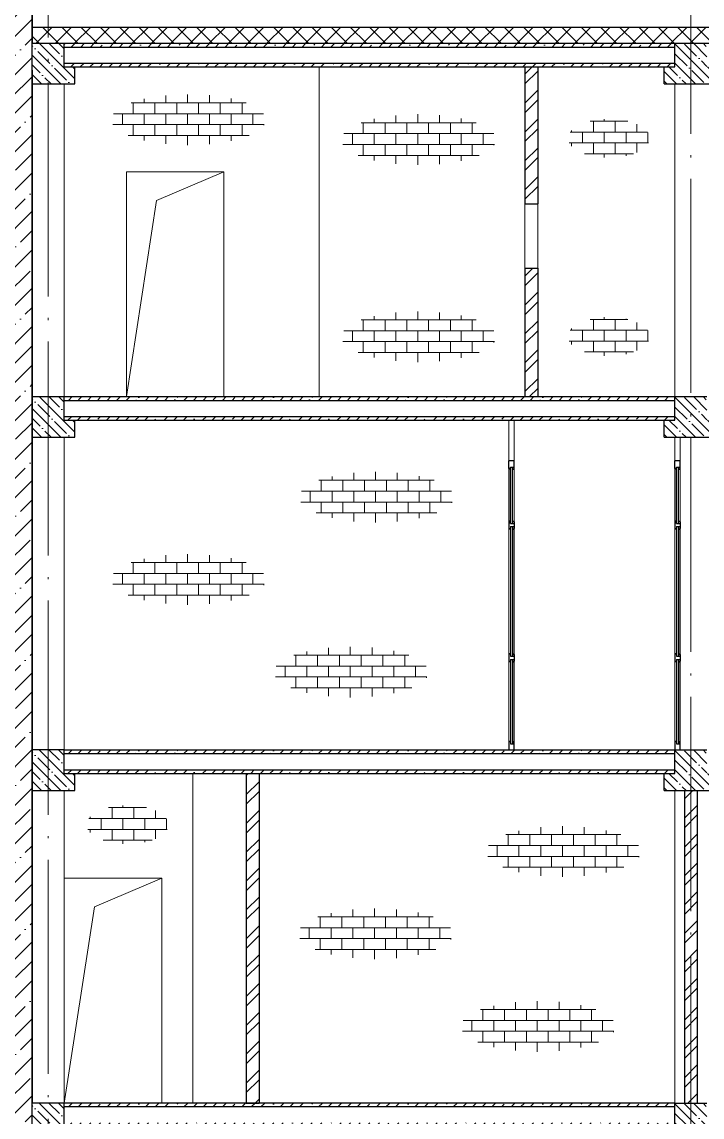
# Model space of a CAD drawing. Extents: x -965262 to 1142518, y -357520 to 71675.
# Drawn here: x -282061 to -275711, y -171652 to -161421 of the extents above; entities that cross this region are included whole.
import ezdxf

# ---------------------------------------------------------------- set-up
doc = ezdxf.new("R2010")
doc.units = 0
doc.header["$LTSCALE"] = 10
doc.linetypes.add('DOTE', pattern=[2.42, 2, -0.2, 0.02, -0.2])
doc.layers.get('0').update_dxf_attribs({"linetype": 'CONTINUOUS', "lineweight": 30})
doc.layers.add('DOTE', color=7, linetype='DOTE', lineweight=9)
pattern_1 = [(135, (-294396.03, -168521.29), (-89.8026, -89.8026), []), (135, (-294396.03, -168431.49), (-89.8026, -89.8026), [158.75, -31.75, 0, -31.75])]
pattern_2 = [(135, (-294396.03, -171821.29), (-89.8026, -89.8026), []), (135, (-294396.03, -171731.49), (-89.8026, -89.8026), [158.75, -31.75, 0, -31.75])]
pattern_3 = [(135, (-294396.03, -175121.29), (-89.8026, -89.8026), []), (135, (-294396.03, -175031.49), (-89.8026, -89.8026), [158.75, -31.75, 0, -31.75])]
pattern_4 = [(135, (-294396.03, -178421.29), (-89.8026, -89.8026), []), (135, (-294396.03, -178331.49), (-89.8026, -89.8026), [158.75, -31.75, 0, -31.75])]
pattern_5 = [(45, (-294396.03, -168521.3), (-134.7038, 134.7038), []), (45, (-294306.23, -168521.3), (-134.7038, 134.7038), [])]

msp = doc.modelspace()

# ---------------------------------------------------------------- hatches: boundary and pattern name
at = {"lineweight": 15}
h = msp.add_hatch(dxfattribs=at)
h.set_pattern_fill('ANSI35', color=256, scale=40)
h.set_pattern_definition([(45, (-282164.96, -159797.18), (-179.605, 179.605), []), (45, (-281985.36, -159797.18), (-179.605, 179.605), [317.5, -63.5, 0, -63.5])])
h.paths.add_polyline_path([(-282346, -159821.3), (-281966, -159821.3, 0.263491)])
h.paths.add_polyline_path([(-282346, -173521.3), (-281966, -173521.3), (-281966, -159821.3), (-282316, -159821.3), (-282346, -159821.3), (-282346, -160223.4)])
h = msp.add_hatch(dxfattribs=at)
h.set_pattern_fill('ANSI37', color=256, scale=40, style=0)
h.set_pattern_definition([(45, (-294396.03, -168521.29), (-89.80256, 89.80256), []), (135, (-294396.03, -168521.29), (-89.80256, -89.80256), [])])
h.paths.add_polyline_path([(-275966, -161471.3), (-281966, -161471.3), (-281966, -161621.3), (-275966, -161621.3), (-273999, -161621.3), (-273999, -161471.3)])
h.paths.add_polyline_path([(-269666, -161621.3), (-269666, -161471.3), (-273922.2, -161471.3), (-273922.2, -161621.3)])
h.paths.add_polyline_path([(-273999, -161621.3), (-273922.2, -161621.3), (-273922.2, -161471.3), (-273999, -161471.3)])
h = msp.add_hatch(dxfattribs=at)
h.set_pattern_fill('ANSI35', color=256, scale=20, angle=90)
h.set_pattern_definition(pattern_1)
h.paths.add_polyline_path([(-281816, -161621.3), (-281966, -161621.3), (-281966, -162001.3), (-281816, -162001.3)])
h.paths.add_polyline_path([(-281566, -161841.3), (-281666, -161841.3), (-281666, -161621.3), (-281816, -161621.3), (-281816, -162001.3), (-281566, -162001.3)])
h = msp.add_hatch(dxfattribs=at)
h.set_pattern_fill('ANSI35', color=256, scale=20)
h.set_pattern_definition([(45, (-339032.66, -366364.93), (-89.80256, 89.80256), []), (45, (-338942.86, -366364.93), (-89.80256, 89.80256), [158.75, -31.75, 0, -31.75])])
h.paths.add_polyline_path([(-275966, -161621.3), (-281666, -161621.3), (-281666, -161656.3), (-275966, -161656.3)])
h.paths.add_polyline_path([(-275966, -161806.3), (-281666, -161806.3), (-281666, -161841.3), (-275966, -161841.3)])
h = msp.add_hatch(dxfattribs=at)
h.set_pattern_fill('ANSI35', color=256, scale=20, angle=90)
h.set_pattern_definition(pattern_1)
h.paths.add_polyline_path([(-275816, -162001.3), (-275816, -161621.3), (-275966, -161621.3), (-275966, -161841.3), (-276066, -161841.3), (-276066, -162001.3)])
h.paths.add_polyline_path([(-275816, -162001.3), (-275566, -162001.3), (-275566, -161841.3), (-275666, -161841.3), (-275666, -161621.3), (-275816, -161621.3)])
h = msp.add_hatch(dxfattribs=at)
h.set_pattern_fill('ANSI32', color=1, scale=20)
h.set_pattern_definition([(45, (-277307.21, -163468.7), (-134.704, 134.704), []), (45, (-277217.41, -163468.7), (-134.704, 134.704), [])])
h.paths.add_polyline_path([(-277246, -163121.3), (-277366, -163121.3), (-277366, -163721.3), (-277246, -163721.3)], flags=17)
h.paths.add_polyline_path([(-277246, -161841.3), (-277366, -161841.3), (-277366, -164921.3), (-277246, -164921.3)])
h = msp.add_hatch(dxfattribs=at)
h.set_pattern_fill('AR-B816', color=1, scale=0.5)
h.set_pattern_definition([(0, (-265883.48, -159129.01), (0, 101.6), []), (90, (-265883.48, -159129.01), (-101.6, 101.6), [101.6, -101.6])])
edge = h.paths.add_edge_path()
edge.add_ellipse((-280505.1, -162334.6), major_axis=(720.5, 0), ratio=0.3284225, start_angle=0, end_angle=360)
h = msp.add_hatch(dxfattribs=at)
h.set_pattern_fill('AR-B816', color=1, scale=0.5)
h.set_pattern_definition([(0, (-263735.29, -159315.6), (0, 101.6), []), (90, (-263735.29, -159315.6), (-101.6, 101.6), [101.6, -101.6])])
edge = h.paths.add_edge_path()
edge.add_ellipse((-278356.9, -162521.1), major_axis=(720.5, 0), ratio=0.3284225, start_angle=0, end_angle=360)
h = msp.add_hatch(dxfattribs=at)
h.set_pattern_fill('AR-B816', color=1, scale=0.5)
h.set_pattern_definition([(0, (-277335.42, -160824.29), (0, 101.6), []), (90, (-277335.42, -160824.29), (-101.6, 101.6), [101.6, -101.6])])
edge = h.paths.add_edge_path()
edge.add_ellipse((-276580.8, -162508.5), major_axis=(-381.5, 0), ratio=0.473687, start_angle=0, end_angle=360)
h = msp.add_hatch(dxfattribs=at)
h.set_pattern_fill('AR-B816', color=1, scale=0.5)
h.set_pattern_definition([(0, (-263735.29, -161156.87), (0, 101.6), []), (90, (-263735.29, -161156.87), (-101.6, 101.6), [101.6, -101.6])])
edge = h.paths.add_edge_path()
edge.add_ellipse((-278356.9, -164362.4), major_axis=(720.5, 0), ratio=0.3284225, start_angle=0, end_angle=360)
h = msp.add_hatch(dxfattribs=at)
h.set_pattern_fill('AR-B816', color=1, scale=0.5)
h.set_pattern_definition([(0, (-277335.42, -162675.78), (0, 101.6), []), (90, (-277335.42, -162675.78), (-101.6, 101.6), [101.6, -101.6])])
edge = h.paths.add_edge_path()
edge.add_ellipse((-276580.8, -164360), major_axis=(-381.5, 0), ratio=0.473687, start_angle=0, end_angle=360)
h = msp.add_hatch(dxfattribs=at)
h.set_pattern_fill('ANSI35', color=256, scale=20, angle=90)
h.set_pattern_definition(pattern_2)
h.paths.add_polyline_path([(-281816, -164921.3), (-281966, -164921.3), (-281966, -165301.3), (-281816, -165301.3)])
h.paths.add_polyline_path([(-281566, -165141.3), (-281666, -165141.3), (-281666, -164921.3), (-281816, -164921.3), (-281816, -165301.3), (-281566, -165301.3)])
h = msp.add_hatch(dxfattribs=at)
h.set_pattern_fill('ANSI35', color=256, scale=20)
h.set_pattern_definition([(45, (-294396.03, -161921.29), (-89.8026, 89.8026), []), (45, (-294306.23, -161921.29), (-89.8026, 89.8026), [158.75, -31.75, 0, -31.75])])
h.paths.add_polyline_path([(-275966, -164921.3), (-281666, -164921.3), (-281666, -164956.3), (-275966, -164956.3)])
h.paths.add_polyline_path([(-275966, -165106.3), (-281666, -165106.3), (-281666, -165141.3), (-275966, -165141.3)])
h = msp.add_hatch(dxfattribs=at)
h.set_pattern_fill('ANSI35', color=256, scale=20, angle=90)
h.set_pattern_definition(pattern_2)
h.paths.add_polyline_path([(-275816, -164921.3), (-275966, -164921.3), (-275966, -165141.3), (-276066, -165141.3), (-276066, -165301.3), (-275816, -165301.3)])
h.paths.add_polyline_path([(-275566, -165141.3), (-275666, -165141.3), (-275666, -164921.3), (-275816, -164921.3), (-275816, -165301.3), (-275566, -165301.3)])
h = msp.add_hatch(dxfattribs=at)
h.set_pattern_fill('AR-B816', color=1, scale=0.5)
h.set_pattern_definition([(0, (-264129.22, -162655.39), (0, 101.6), []), (90, (-264129.22, -162655.39), (-101.6, 101.6), [101.6, -101.6])])
edge = h.paths.add_edge_path()
edge.add_ellipse((-278750.8, -165860.9), major_axis=(720.5, 0), ratio=0.3284225, start_angle=0, end_angle=360)
h = msp.add_hatch(dxfattribs=at)
h.set_pattern_fill('AR-B816', color=1, scale=0.5)
h.set_pattern_definition([(0, (-265883.48, -163423.74), (0, 101.6), []), (90, (-265883.48, -163423.74), (-101.6, 101.6), [101.6, -101.6])])
edge = h.paths.add_edge_path()
edge.add_ellipse((-280505.1, -166629.3), major_axis=(720.5, 0), ratio=0.3284225, start_angle=0, end_angle=360)
h = msp.add_hatch(dxfattribs=at)
h.set_pattern_fill('AR-B816', color=1, scale=0.5)
h.set_pattern_definition([(0, (-264364.89, -164288.87), (0, 101.6), []), (90, (-264364.89, -164288.87), (-101.6, 101.6), [101.6, -101.6])])
edge = h.paths.add_edge_path()
edge.add_ellipse((-278986.5, -167494.4), major_axis=(720.5, 0), ratio=0.3284225, start_angle=0, end_angle=360)
h = msp.add_hatch(dxfattribs=at)
h.set_pattern_fill('ANSI35', color=256, scale=20, angle=90)
h.set_pattern_definition(pattern_3)
h.paths.add_polyline_path([(-281816, -168221.3), (-281966, -168221.3), (-281966, -168601.3), (-281816, -168601.3)])
h.paths.add_polyline_path([(-281566, -168441.3), (-281666, -168441.3), (-281666, -168221.3), (-281816, -168221.3), (-281816, -168601.3), (-281566, -168601.3)])
h = msp.add_hatch(dxfattribs=at)
h.set_pattern_fill('ANSI35', color=256, scale=20)
h.set_pattern_definition([(45, (-294396.03, -165221.29), (-89.8026, 89.8026), []), (45, (-294306.23, -165221.29), (-89.8026, 89.8026), [158.75, -31.75, 0, -31.75])])
h.paths.add_polyline_path([(-275966, -168221.3), (-281666, -168221.3), (-281666, -168256.3), (-275966, -168256.3)])
h.paths.add_polyline_path([(-275966, -168406.3), (-281666, -168406.3), (-281666, -168441.3), (-275966, -168441.3)])
h = msp.add_hatch(dxfattribs=at)
h.set_pattern_fill('ANSI35', color=256, scale=20, angle=90)
h.set_pattern_definition(pattern_3)
h.paths.add_polyline_path([(-275816, -168221.3), (-275966, -168221.3), (-275966, -168441.3), (-276066, -168441.3), (-276066, -168601.3), (-275816, -168601.3)])
h.paths.add_polyline_path([(-275566, -168441.3), (-275666, -168441.3), (-275666, -168221.3), (-275816, -168221.3), (-275816, -168601.3), (-275566, -168601.3)])
h = msp.add_hatch(dxfattribs=at)
h.set_pattern_fill('ANSI32', color=1, scale=20)
h.set_pattern_definition(pattern_5)
h.paths.add_polyline_path([(-279846, -168441.3), (-279966, -168441.3), (-279966, -171521.3), (-279846, -171521.3)])
h = msp.add_hatch(dxfattribs=at)
h.set_pattern_fill('ANSI32', color=1, scale=20)
h.set_pattern_definition(pattern_5)
h.paths.add_polyline_path([(-275756, -168441.3), (-275876, -168441.3), (-275876, -171521.3), (-275756, -171521.3)])
h.paths.add_polyline_path([(-275876, -168441.3), (-275756, -168441.3), (-275756, -168601.3), (-275876, -168601.3)])
h = msp.add_hatch(dxfattribs=at)
h.set_pattern_fill('AR-B816', color=1, scale=0.5)
h.set_pattern_definition([(0, (-281829.37, -167236.54), (0, 101.6), []), (90, (-281829.37, -167236.54), (-101.6, 101.6), [101.6, -101.6])])
edge = h.paths.add_edge_path()
edge.add_ellipse((-281074.7, -168920.7), major_axis=(-381.5, 0), ratio=0.473687, start_angle=0, end_angle=360)
h = msp.add_hatch(dxfattribs=at)
h.set_pattern_fill('AR-B816', color=1, scale=0.5)
h.set_pattern_definition([(0, (-262383.92, -165965.27), (0, 101.6), []), (90, (-262383.92, -165965.27), (-101.6, 101.6), [101.6, -101.6])])
edge = h.paths.add_edge_path()
edge.add_ellipse((-277005.5, -169170.8), major_axis=(720.5, 0), ratio=0.3284225, start_angle=0, end_angle=360)
h = msp.add_hatch(dxfattribs=at)
h.set_pattern_fill('AR-B816', color=1, scale=0.5)
h.set_pattern_definition([(0, (-264138.18, -166733.62), (0, 101.6), []), (90, (-264138.18, -166733.62), (-101.6, 101.6), [101.6, -101.6])])
edge = h.paths.add_edge_path()
edge.add_ellipse((-278759.8, -169939.2), major_axis=(720.5, 0), ratio=0.3284225, start_angle=0, end_angle=360)
h = msp.add_hatch(dxfattribs=at)
h.set_pattern_fill('AR-B816', color=1, scale=0.5)
h.set_pattern_definition([(0, (-262619.6, -167598.76), (0, 101.6), []), (90, (-262619.6, -167598.76), (-101.6, 101.6), [101.6, -101.6])])
edge = h.paths.add_edge_path()
edge.add_ellipse((-277241.2, -170804.3), major_axis=(720.5, 0), ratio=0.3284225, start_angle=0, end_angle=360)
h = msp.add_hatch(dxfattribs=at)
h.set_pattern_fill('ANSI35', color=256, scale=20, angle=90)
h.set_pattern_definition(pattern_4)
h.paths.add_polyline_path([(-281816, -171521.3), (-281966, -171521.3), (-281966, -171901.3), (-281816, -171901.3)])
h.paths.add_polyline_path([(-281566, -171741.3), (-281666, -171741.3), (-281666, -171521.3), (-281816, -171521.3), (-281816, -171901.3), (-281566, -171901.3)])
h = msp.add_hatch(dxfattribs=at)
h.set_pattern_fill('ANSI35', color=256, scale=20)
h.set_pattern_definition([(45, (-294396.03, -168521.29), (-89.8026, 89.8026), []), (45, (-294306.23, -168521.29), (-89.8026, 89.8026), [158.75, -31.75, 0, -31.75])])
h.paths.add_polyline_path([(-275966, -171521.3), (-281666, -171521.3), (-281666, -171556.3), (-275966, -171556.3)])
h.paths.add_polyline_path([(-275966, -171706.3), (-281666, -171706.3), (-281666, -171741.3), (-275966, -171741.3)])
h = msp.add_hatch(dxfattribs=at)
h.set_pattern_fill('ANSI35', color=256, scale=20, angle=90)
h.set_pattern_definition(pattern_4)
h.paths.add_polyline_path([(-275816, -171521.3), (-275966, -171521.3), (-275966, -171741.3), (-276066, -171741.3), (-276066, -171901.3), (-275816, -171901.3)])
h.paths.add_polyline_path([(-275566, -171741.3), (-275666, -171741.3), (-275666, -171521.3), (-275816, -171521.3), (-275816, -171901.3), (-275566, -171901.3)])

# ---------------------------------------------------------------- linework, layer by layer
for p, q in [((-281966, -173521.3, -3259.8), (-281966, -159821.3, -3259.8)), ((-281966, -161319.6, -3259.8), (-281966, -161621.3, -3259.8)), ((-281966, -161471.3, -3259.8), (-275966, -161471.3, -3259.8)), ((-275966, -161471.3, -3259.8), (-269666, -161471.3, -3259.8)), ((-281966, -161621.3, -3259.8), (-275966, -161621.3, -3259.8)), ((-281666, -161841.3, -3259.8), (-281666, -161621.3, -3259.8)), ((-275966, -161841.3, -3259.8), (-275966, -161621.3, -3259.8)), ((-275966, -161621.3, -3259.8), (-269666, -161621.3, -3259.8)), ((-281666, -161656.3, -3259.8), (-275966, -161656.3, -3259.8)), ((-281666, -161806.3, -3259.8), (-275966, -161806.3, -3259.8)), ((-281666, -161841.3, -3259.8), (-275966, -161841.3, -3259.8)), ((-281566, -162001.3, -3259.8), (-281566, -161841.3, -3259.8)), ((-276066, -162001.3, -3259.8), (-276066, -161841.3, -3259.8)), ((-281966, -161871.3, -3259.8), (-281966, -171521.3, -3259.8)), ((-281966, -162001.3, -3259.8), (-281566, -162001.3, -3259.8)), ((-276066, -162001.3, -3259.8), (-275566, -162001.3, -3259.8)), ((-281966, -164921.3, -3259.8), (-281666, -164921.3, -3259.8)), ((-281666, -164921.3, -3259.8), (-275966, -164921.3, -3259.8)), ((-281666, -165141.3, -3259.8), (-281666, -164921.3, -3259.8)), ((-281666, -164956.3, -3259.8), (-275966, -164956.3, -3259.8)), ((-275966, -164921.3, -3259.8), (-275966, -164921.3, -3259.8)), ((-275966, -165141.3, -3259.8), (-275966, -164921.3, -3259.8)), ((-275966, -164921.3, -3259.8), (-275666, -164921.3, -3259.8)), ((-281666, -165106.3, -3259.8), (-275966, -165106.3, -3259.8)), ((-281666, -165141.3, -3259.8), (-275966, -165141.3, -3259.8)), ((-281566, -165301.3, -3259.8), (-281566, -165141.3, -3259.8)), ((-276066, -165301.3, -3259.8), (-276066, -165141.3, -3259.8)), ((-281966, -165301.3, -3259.8), (-281566, -165301.3, -3259.8)), ((-276066, -165301.3, -3259.8), (-275566, -165301.3, -3259.8)), ((-281666, -168221.3, -3259.8), (-281966, -168221.3, -3259.8)), ((-281666, -168221.3, -3259.8), (-275966, -168221.3, -3259.8)), ((-281666, -168441.3, -3259.8), (-281666, -168221.3, -3259.8)), ((-281666, -168256.3, -3259.8), (-275966, -168256.3, -3259.8)), ((-275966, -168441.3, -3259.8), (-275966, -168221.3, -3259.8)), ((-275966, -168221.3, -3259.8), (-275666, -168221.3, -3259.8)), ((-281666, -168406.3, -3259.8), (-275966, -168406.3, -3259.8)), ((-281666, -168441.3, -3259.8), (-275966, -168441.3, -3259.8)), ((-281566, -168601.3, -3259.8), (-281566, -168441.3, -3259.8)), ((-276066, -168601.3, -3259.8), (-276066, -168441.3, -3259.8)), ((-276066, -168441.3, -3259.8), (-275966, -168441.3, -3259.8)), ((-281966, -168601.3, -3259.8), (-281566, -168601.3, -3259.8)), ((-276066, -168601.3, -3259.8), (-275566, -168601.3, -3259.8)), ((-281666, -171521.3, -3259.8), (-281966, -171521.3, -3259.8)), ((-275966, -171521.3, -3259.8), (-281666, -171521.3, -3259.8)), ((-281666, -171741.3, -3259.8), (-281666, -171521.3, -3259.8)), ((-275966, -171556.3, -3259.8), (-281666, -171556.3, -3259.8)), ((-275966, -171741.3, -3259.8), (-275966, -171521.3, -3259.8))]:
    msp.add_line(p, q)
at = {"extrusion": (1.83697e-16, 0, -1)}
for p, q in [((-281966, -161871.3, -3259.8), (-281966, -161621.3, -3259.8)), ((-275966, -171521.3, -3259.8), (-275666, -171521.3, -3259.8))]:
    msp.add_line(p, q, dxfattribs=at)
at = {"color": 1, "lineweight": 15, "ltscale": 100, "extrusion": (0, -1, 0)}
for p, q in [((-279286, -161841.3, -4711.1), (-279286, -164921.3, -4711.1)), ((-281086, -162821.3, -4711.1), (-281086, -164921.3, -4711.1)), ((-280176, -162821.3, -4711.1), (-280176, -164921.3, -4711.1)), ((-280466, -168441.3, -4711.1), (-280466, -171521.3, -4711.1)), ((-280756, -169421.3, -4711.1), (-280756, -171521.3, -4711.1))]:
    msp.add_line(p, q, dxfattribs=at)
at = {"color": 1, "ltscale": 100, "extrusion": (0, -1, 0)}
for p, q in [((-277366, -161841.3, -4711.1), (-277366, -163121.3, -4711.1)), ((-277246, -161841.3, -4711.1), (-277246, -163121.3, -4711.1)), ((-277366, -163721.3, -4711.1), (-277366, -164921.3, -4711.1)), ((-277246, -163721.3, -4711.1), (-277246, -164921.3, -4711.1)), ((-279966, -168441.3, -4711.1), (-279966, -171521.3, -4711.1)), ((-279846, -168441.3, -4711.1), (-279846, -171521.3, -4711.1)), ((-275876, -168601.3, -3259.8), (-275876, -171521.3, -4711.1)), ((-275756, -168601.3, -3259.8), (-275756, -171521.3, -4711.1))]:
    msp.add_line(p, q, dxfattribs=at)
at = {"color": 1}
for p, q in [((-277366, -161841.3, -4711.1), (-277246, -161841.3, -4711.1)), ((-277366, -163121.3, -4711.1), (-277246, -163121.3, -4711.1)), ((-277366, -163721.3, -4711.1), (-277246, -163721.3, -4711.1)), ((-277366, -164921.3, -4711.1), (-277246, -164921.3, -4711.1)), ((-279966, -168441.3, -4711.1), (-279846, -168441.3, -4711.1)), ((-275876, -168601.3, -3259.8), (-275756, -168601.3, -3259.8)), ((-279966, -171521.3, -4711.1), (-279846, -171521.3, -4711.1)), ((-275876, -171521.3, -4711.1), (-275756, -171521.3, -4711.1))]:
    msp.add_line(p, q, dxfattribs=at)
at = {"lineweight": 15}
for p, q in [((-281666, -164921.3, -3259.8), (-281666, -162001.3, -3259.8)), ((-275966, -164921.3, -3259.8), (-275966, -162001.3, -3259.8)), ((-281666, -168221.3, -3259.8), (-281666, -165301.3, -3259.8)), ((-281666, -171521.3, -3259.8), (-281666, -168601.3, -3259.8)), ((-275966, -171521.3, -3259.8), (-275966, -168601.3, -3259.8))]:
    msp.add_line(p, q, dxfattribs=at)
at = {"color": 1, "lineweight": 15}
for p, q in [((-281086, -162821.3, -3259.8), (-280176, -162821.3, -3259.8)), ((-280176, -162821.3, -4711.1), (-280804, -163088.4, -4711.1)), ((-280804, -163088.4, -4711.1), (-281086, -164921.3, -4711.1)), ((-277366, -163121.3, -4711.1), (-277366, -163721.3, -4711.1)), ((-277246, -163121.3, -4711.1), (-277246, -163721.3, -4711.1)), ((-280756, -169421.3, -3259.8), (-281666, -169421.3, -3259.8)), ((-280756, -169421.3, -3259.8), (-281384, -169688.4, -3259.8)), ((-281384, -169688.4, -3259.8), (-281666, -171521.3, -3259.8))]:
    msp.add_line(p, q, dxfattribs=at)
at = {"color": 3, "lineweight": 15}
for p, q in [((-277516, -165141.3, -3259.8), (-277516, -165521.3, -3259.8)), ((-277466, -165141.3, -3259.8), (-277466, -165521.3, -3259.8)), ((-275966, -165301.3, -3259.8), (-275966, -165521.3, -3259.8)), ((-275916, -165301.3, -3259.8), (-275916, -165521.3, -3259.8)), ((-277516, -166090, -3259.8), (-277516, -165592.6, -3259.8)), ((-277466, -166090, -3259.8), (-277466, -165592.6, -3259.8)), ((-275966, -166090, -3259.8), (-275966, -165592.6, -3259.8)), ((-275916, -166090, -3259.8), (-275916, -165592.6, -3259.8)), ((-277516, -166152.6, -3259.8), (-277516, -167330, -3259.8)), ((-277466, -166152.6, -3259.8), (-277466, -167330, -3259.8)), ((-275966, -166152.6, -3259.8), (-275966, -167330, -3259.8)), ((-275916, -166152.6, -3259.8), (-275916, -167330, -3259.8)), ((-277516, -167392.6, -3259.8), (-277516, -168150, -3259.8)), ((-277466, -167392.6, -3259.8), (-277466, -168149.9, -3259.4)), ((-275966, -167392.6, -3259.8), (-275966, -168150, -3259.8)), ((-275916, -167392.6, -3259.8), (-275916, -168149.9, -3259.4))]:
    msp.add_line(p, q, dxfattribs=at)
at = {"color": 3}
for p, q in [((-277466, -165521.3, -3259.8), (-277516, -165521.3, -3259.8)), ((-277516, -165592.6, -3259.8), (-277516, -165521.3, -3259.8)), ((-277466, -165592.6, -3259.8), (-277466, -165521.3, -3259.8)), ((-275916, -165521.3, -3259.8), (-275966, -165521.3, -3259.8)), ((-275966, -165592.6, -3259.8), (-275966, -165521.3, -3259.8)), ((-275916, -165592.6, -3259.8), (-275916, -165521.3, -3259.8)), ((-277501, -165601.3, -3259.8), (-277516, -165592.6, -3259.8)), ((-277501, -165581.3, -3259.8), (-277481, -165581.3, -3259.8)), ((-277501, -166106.3, -3259.8), (-277501, -165581.3, -3259.8)), ((-277481, -165581.3, -3259.8), (-277466, -165581.3, -3259.8)), ((-277481, -166106.3, -3259.8), (-277481, -165581.3, -3259.8)), ((-277481, -165601.3, -3259.8), (-277466, -165592.6, -3259.8)), ((-275951, -165601.3, -3259.8), (-275966, -165592.6, -3259.8)), ((-275951, -165581.3, -3259.8), (-275931, -165581.3, -3259.8)), ((-275951, -166106.3, -3259.8), (-275951, -165581.3, -3259.8)), ((-275931, -165581.3, -3259.8), (-275916, -165581.3, -3259.8)), ((-275931, -166106.3, -3259.8), (-275931, -165581.3, -3259.8)), ((-275931, -165601.3, -3259.8), (-275916, -165592.6, -3259.8)), ((-277501, -166081.3, -3259.8), (-277516, -166090, -3259.8)), ((-277516, -166090, -3259.8), (-277516, -166152.6, -3259.8)), ((-277501, -166106.3, -3259.8), (-277481, -166106.3, -3259.8)), ((-277501, -166136.3, -3259.8), (-277501, -167346.3, -3259.8)), ((-277501, -166136.3, -3259.8), (-277481, -166136.3, -3259.8)), ((-277481, -166081.3, -3259.8), (-277466, -166090, -3259.8)), ((-277481, -166106.3, -3259.8), (-277466, -166106.3, -3259.8)), ((-277481, -166136.3, -3259.8), (-277481, -167346.3, -3259.8)), ((-277481, -166136.3, -3259.8), (-277466, -166136.3, -3259.8)), ((-277466, -166090, -3259.8), (-277466, -166152.6, -3259.8)), ((-275951, -166081.3, -3259.8), (-275966, -166090, -3259.8)), ((-275966, -166090, -3259.8), (-275966, -166152.6, -3259.8)), ((-275951, -166106.3, -3259.8), (-275931, -166106.3, -3259.8)), ((-275951, -166136.3, -3259.8), (-275951, -167346.3, -3259.8)), ((-275951, -166136.3, -3259.8), (-275931, -166136.3, -3259.8)), ((-275931, -166081.3, -3259.8), (-275916, -166090, -3259.8)), ((-275931, -166106.3, -3259.8), (-275916, -166106.3, -3259.8)), ((-275931, -166136.3, -3259.8), (-275931, -167346.3, -3259.8)), ((-275931, -166136.3, -3259.8), (-275916, -166136.3, -3259.8)), ((-275916, -166090, -3259.8), (-275916, -166152.6, -3259.8)), ((-277501, -166161.3, -3259.8), (-277516, -166152.6, -3259.8)), ((-277481, -166161.3, -3259.8), (-277466, -166152.6, -3259.8)), ((-275951, -166161.3, -3259.8), (-275966, -166152.6, -3259.8)), ((-275931, -166161.3, -3259.8), (-275916, -166152.6, -3259.8)), ((-277501, -167321.3, -3259.8), (-277516, -167330, -3259.8)), ((-277516, -167330, -3259.8), (-277516, -167392.6, -3259.8)), ((-277501, -167346.3, -3259.8), (-277481, -167346.3, -3259.8)), ((-277481, -167321.3, -3259.8), (-277466, -167330, -3259.8)), ((-277481, -167346.3, -3259.8), (-277466, -167346.3, -3259.8)), ((-277466, -167330, -3259.8), (-277466, -167392.6, -3259.8)), ((-275951, -167321.3, -3259.8), (-275966, -167330, -3259.8)), ((-275966, -167330, -3259.8), (-275966, -167392.6, -3259.8)), ((-275951, -167346.3, -3259.8), (-275931, -167346.3, -3259.8)), ((-275931, -167321.3, -3259.8), (-275916, -167330, -3259.8)), ((-275931, -167346.3, -3259.8), (-275916, -167346.3, -3259.8)), ((-275916, -167330, -3259.8), (-275916, -167392.6, -3259.8)), ((-277501, -167401.3, -3259.8), (-277516, -167392.6, -3259.8)), ((-277501, -167376.3, -3259.8), (-277501, -168166.3, -3259.8)), ((-277501, -167376.3, -3259.8), (-277481, -167376.3, -3259.8)), ((-277481, -167376.3, -3259.8), (-277481, -168166.3, -3259.8)), ((-277481, -167376.3, -3259.8), (-277466, -167376.3, -3259.8)), ((-277481, -167401.3, -3259.8), (-277466, -167392.6, -3259.8)), ((-275951, -167401.3, -3259.8), (-275966, -167392.6, -3259.8)), ((-275951, -167376.3, -3259.8), (-275951, -168166.3, -3259.8)), ((-275951, -167376.3, -3259.8), (-275931, -167376.3, -3259.8)), ((-275931, -167376.3, -3259.8), (-275931, -168166.3, -3259.8)), ((-275931, -167376.3, -3259.8), (-275916, -167376.3, -3259.8)), ((-275931, -167401.3, -3259.8), (-275916, -167392.6, -3259.8)), ((-277501, -168141.3, -3259.8), (-277516, -168150, -3259.8)), ((-277516, -168150, -3259.8), (-277516, -168221.3, -3259.8)), ((-277501, -168166.3, -3259.8), (-277481, -168166.3, -3259.8)), ((-277481, -168141.3, -3259.8), (-277466, -168150, -3259.8)), ((-277481, -168166.3, -3259.8), (-277466, -168166.3, -3259.8)), ((-277466, -168221.3, -4711.1), (-277466, -168150, -3259.8)), ((-275951, -168141.3, -3259.8), (-275966, -168150, -3259.8)), ((-275966, -168150, -3259.8), (-275966, -168221.3, -3259.8)), ((-275951, -168166.3, -3259.8), (-275931, -168166.3, -3259.8)), ((-275931, -168141.3, -3259.8), (-275916, -168150, -3259.8)), ((-275931, -168166.3, -3259.8), (-275916, -168166.3, -3259.8)), ((-275916, -168221.3, -4711.1), (-275916, -168150, -3259.8)), ((-277516, -168221.3, -3259.8), (-277466, -168221.3, -4711.1)), ((-275966, -168221.3, -3259.8), (-275916, -168221.3, -4711.1))]:
    msp.add_line(p, q, dxfattribs=at)
at = {"layer": 'DOTE', "ltscale": 100, "extrusion": (0, -1, 0)}
for p, q in [((-281816, -159567, -4711.1), (-281816, -175818.3, -4711.1)), ((-275816, -160467, -4711.1), (-275816, -176018.3, -4711.1))]:
    msp.add_line(p, q, dxfattribs=at)

doc.saveas('drawing.dxf')
